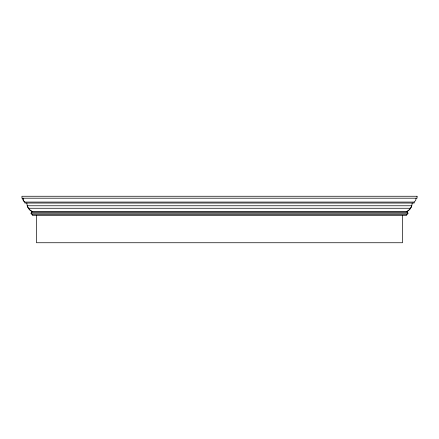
<?xml version="1.0" encoding="UTF-8"?>
<svg xmlns="http://www.w3.org/2000/svg" width="439" height="439" viewBox="0 0 439 439"><rect width="100%" height="100%" fill="white"/><g stroke="black" fill="none" stroke-linecap="round" stroke-linejoin="round"><path stroke-width="0.66" d="M416.084 198.198L415.706 200.431L414.147 202.072L24.853 202.072L23.294 200.431L22.916 198.198A3.869 3.869 0 0 0 24.853 202.072L24.853 203.037L414.147 203.037L414.147 202.072M412.21 203.037C412.111 206.774 409.812 210.226 406.399 211.752L32.601 211.752L31.482 212.125L31.01 213.206L31.482 214.281L32.601 214.66L406.399 214.66L407.518 214.281L407.99 213.206L407.518 212.125L406.399 211.752A9.548 9.548 0 0 0 411.787 205.765L27.213 205.765L26.79 203.037M28.398 208.262L30.242 210.314L32.601 211.752A9.548 9.548 0 0 1 27.213 205.765L28.398 208.262L410.602 208.262M31.482 212.125L407.518 212.125M31.01 213.206L407.99 213.206M406.399 214.66L406.399 215.626L32.601 215.626L32.601 214.66M402.525 215.626L402.525 242.74L36.475 242.74L36.475 215.626M417.05 196.26L21.95 196.26L21.95 198.198L417.05 198.198L417.05 196.26"/></g></svg>
